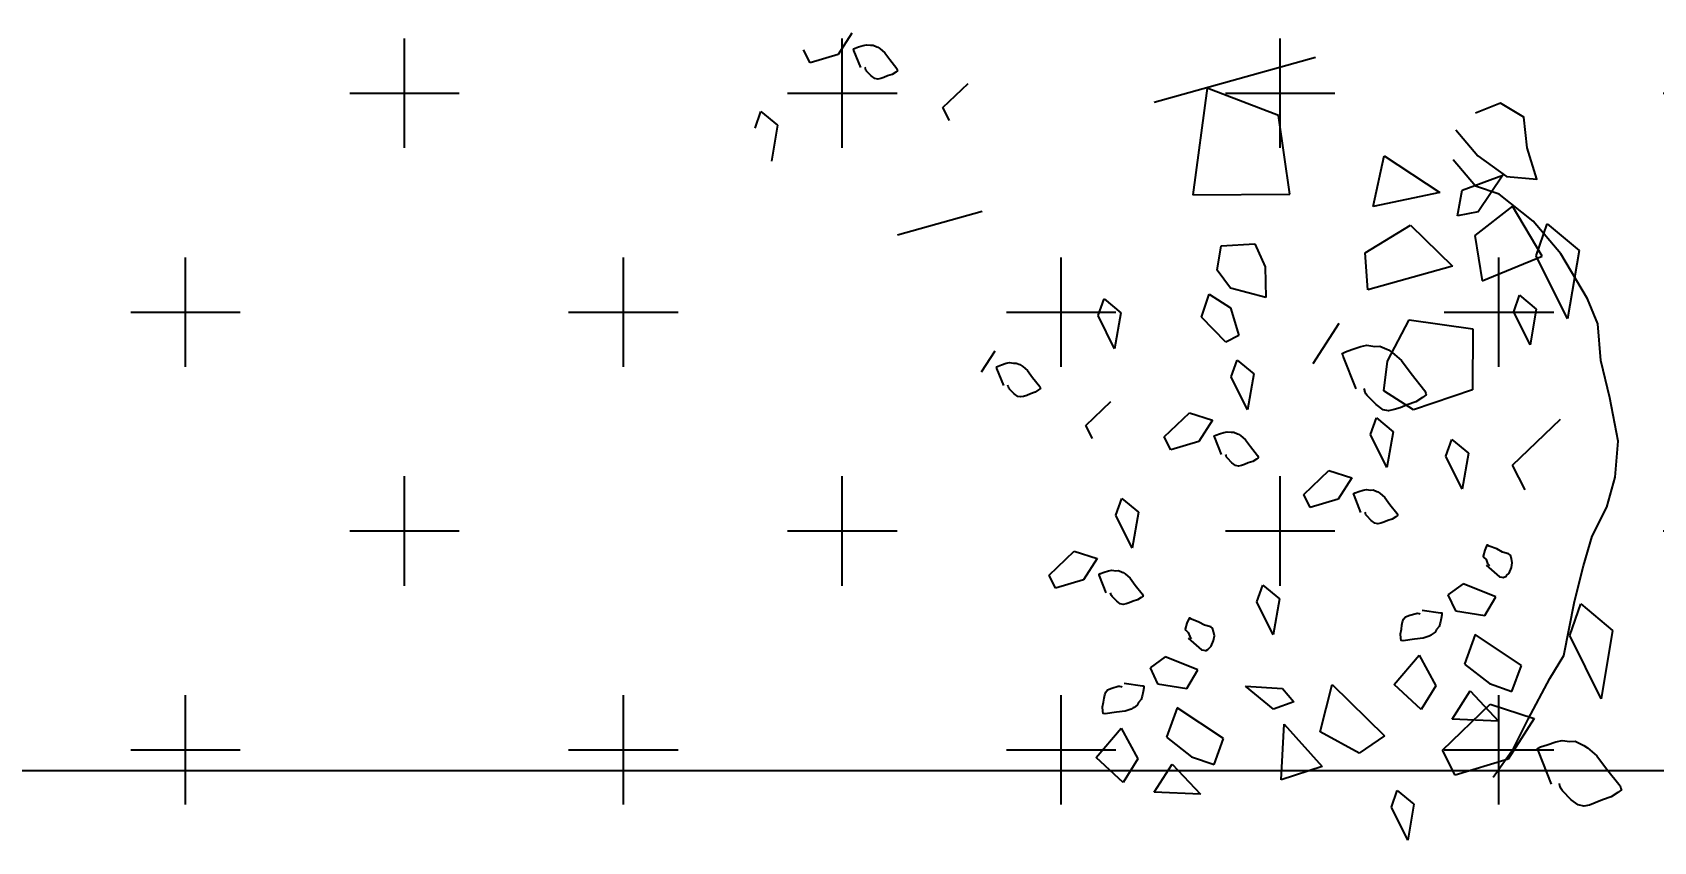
# Model space of a CAD drawing. Header units: metres. Extents: x 71066629 to 71645179, y 84793221 to 85208804.
# Drawn here: x 71258550 to 71264428, y 85130149 to 85133084 of the extents above; entities that cross this region are included whole.
import ezdxf

# ---------------------------------------------------------------- set-up
doc = ezdxf.new("R2010")
doc.units = ezdxf.units.M
doc.header["$LTSCALE"] = 1000
for name, color, linetype in [('A_SITEP_PLANT', 85, 'Continuous'), ('G-ANNO-DIMS', 3, 'Continuous'), ('G-PLTG', 105, 'Continuous')]:
    doc.layers.add(name, color=color, linetype=linetype)
doc.styles.add('dim_font', font='SIMPLEX.shx', dxfattribs={"width": 0.8})
doc.dimstyles.new('DIMN500', dxfattribs={"dimscale": 5, "dimtxt": 300, "dimasz": 100, "dimexe": 250, "dimexo": 300, "dimgap": 150, "dimtad": 1, "dimdec": 0, "dimzin": 0, "dimdsep": 46, "dimtxsty": 'dim_font', "dimblk": 'ARCHTICK', "dimcen": 0.09, "dimclrt": 7, "dimazin": 2, "dimtfac": 1, "dimtdec": 0, "dimtix": 1, "dimtmove": 2, "dimatfit": 3, "dimldrblk": 'ARCHTICK', "dimtolj": 1, "dimtzin": 0, "dimarcsym": 0})

# ---------------------------------------------------------------- blocks, each defined once
blk = doc.blocks.new('A$C1F6C256B')
at = {"layer": 'A_SITEP_PLANT'}
for p, q in [((3987.215220239072, 3613.925155365432), (3623.39899811789, 3436.520029517822)), ((3987.215220239072, 3613.925155365432), (3623.39899811789, 3436.520029517822)), ((3924.72981826932, 3460.296242654207), (3743.5882479063, 3493.583384758182)), ((3924.72981826932, 3460.296242654207), (3743.5882479063, 3493.583384758182)), ((3743.5882479063, 3493.583384758182), (3755.430126029765, 3233.538010873454)), ((3743.5882479063, 3493.583384758182), (3755.430126029765, 3233.538010873454)), ((2874.303771393374, 3469.32502231386), (2851.138354233583, 3413.013262077322)), ((2874.303771393374, 3469.32502231386), (2851.138354233583, 3413.013262077322)), ((3985.748456006754, 3277.953209433909), (3924.72981826932, 3460.296242654207)), ((3985.748456006754, 3277.953209433909), (3924.72981826932, 3460.296242654207)), ((2851.138354233583, 3413.013262077322), (2788.390113802452, 3380.507122072275)), ((2851.138354233583, 3413.013262077322), (2788.390113802452, 3380.507122072275)), ((4189.516074828164, 3284.943092494301), (4193.387062451861, 3410.56975653139)), ((4189.516074828164, 3284.943092494301), (4193.387062451861, 3410.56975653139)), ((4193.387062451861, 3410.56975653139), (4341.957863889053, 3347.556710283621)), ((4193.387062451861, 3410.56975653139), (4341.957863889053, 3347.556710283621)), ((4393.786846696167, 3362.593673286494), (4484.368612030288, 3416.464465684345)), ((4393.786846696167, 3362.593673286494), (4484.368612030288, 3416.464465684345)), ((4484.368612030288, 3416.464465684345), (4441.980624774646, 3318.190866854013)), ((4484.368612030288, 3416.464465684345), (4441.980624774646, 3318.190866854013)), ((2788.390113802452, 3380.507122072275), (2766.98494260828, 3408.74159609509)), ((2788.390113802452, 3380.507122072275), (2766.98494260828, 3408.74159609509)), ((3123.567259842647, 3332.297040425852), (3172.652408420341, 3400.683517268044)), ((3123.567259842647, 3332.297040425852), (3172.652408420341, 3400.683517268044)), ((3144.853232284775, 3304.253261262115), (3123.567259842647, 3332.297040425852)), ((3144.853232284775, 3304.253261262115), (3123.567259842647, 3332.297040425852)), ((4341.957863889053, 3347.556710283621), (4189.516074828164, 3284.943092494301)), ((4341.957863889053, 3347.556710283621), (4189.516074828164, 3284.943092494301)), ((4394.154350628436, 3299.503552627197), (4393.786846696167, 3362.593673286494)), ((4394.154350628436, 3299.503552627197), (4393.786846696167, 3362.593673286494)), ((4520.912377680594, 3346.630781984073), (4444.378758672916, 3260.153777904809)), ((4520.912377680594, 3346.630781984073), (4444.378758672916, 3260.153777904809)), ((4612.953436528507, 3240.398207042541), (4520.912377680594, 3346.630781984073)), ((4612.953436528507, 3240.398207042541), (4520.912377680594, 3346.630781984073)), ((4441.980624774646, 3318.190866854013), (4394.154350628436, 3299.503552627197)), ((4441.980624774646, 3318.190866854013), (4394.154350628436, 3299.503552627197)), ((4598.876522733772, 3239.265046804096), (4610.990370322135, 3319.470434153569)), ((4598.876522733772, 3239.265046804096), (4610.990370322135, 3319.470434153569)), ((4610.990370322135, 3319.470434153569), (4698.362813447602, 3269.910781321436)), ((4610.990370322135, 3319.470434153569), (4698.362813447602, 3269.910781321436)), ((3755.430126029765, 3233.538010873454), (3985.748456006754, 3277.953209433909)), ((3755.430126029765, 3233.538010873454), (3985.748456006754, 3277.953209433909)), ((4190.627837244596, 3171.339414262038), (4286.856105918356, 3257.130825091154)), ((4190.627837244596, 3171.339414262038), (4286.856105918356, 3257.130825091154)), ((4286.856105918356, 3257.130825091154), (4404.253132207494, 3177.886287040543)), ((4286.856105918356, 3257.130825091154), (4404.253132207494, 3177.886287040543)), ((4444.378758672916, 3260.153777904809), (4481.363748030213, 3156.170065337152)), ((4444.378758672916, 3260.153777904809), (4481.363748030213, 3156.170065337152)), ((4698.362813447602, 3269.910781321436), (4700.460344181745, 3102.466999175144)), ((4698.362813447602, 3269.910781321436), (4700.460344181745, 3102.466999175144)), ((2686.184243167984, 3201.660689002136), (2692.544361155888, 3243.764999771986)), ((2686.184243167984, 3201.660689002136), (2692.544361155888, 3243.764999771986)), ((2692.544361155888, 3243.764999771986), (2738.295695234672, 3217.936876046821)), ((2692.544361155888, 3243.764999771986), (2738.295695234672, 3217.936876046821)), ((2738.295695234672, 3217.936876046821), (2739.496809354751, 3130.042318902735)), ((2738.295695234672, 3217.936876046821), (2739.496809354751, 3130.042318902735)), ((4481.363748030213, 3156.170065337152), (4612.953436528507, 3240.398207042541)), ((4481.363748030213, 3156.170065337152), (4612.953436528507, 3240.398207042541)), ((4700.460344181745, 3102.466999175144), (4598.876522733772, 3239.265046804096)), ((4700.460344181745, 3102.466999175144), (4598.876522733772, 3239.265046804096)), ((4404.253132207494, 3177.886287040543), (4213.148129829148, 3084.742117496004)), ((4404.253132207494, 3177.886287040543), (4213.148129829148, 3084.742117496004)), ((3845.565700256673, 3125.092336851987), (3924.347263596545, 3144.818029069837)), ((3845.565700256673, 3125.092336851987), (3924.347263596545, 3144.818029069837)), ((3924.347263596545, 3144.818029069837), (3959.050420191139, 3094.630894923263)), ((3924.347263596545, 3144.818029069837), (3959.050420191139, 3094.630894923263)), ((4213.148129829148, 3084.742117496004), (4190.627837244596, 3171.339414262038)), ((4213.148129829148, 3084.742117496004), (4190.627837244596, 3171.339414262038)), ((4569.670935909089, 3095.900002295792), (4576.211404403148, 3138.228167540045)), ((4569.670935909089, 3095.900002295792), (4576.211404403148, 3138.228167540045)), ((4576.211404403148, 3138.228167540045), (4621.861599512049, 3112.390047460766)), ((4576.211404403148, 3138.228167540045), (4621.861599512049, 3112.390047460766)), ((3262.568453421933, 3102.274084314064), (3071.564936588751, 3009.136392867426)), ((3262.568453421933, 3102.274084314064), (3071.564936588751, 3009.136392867426)), ((3846.579396823014, 3065.707108082454), (3845.565700256673, 3125.092336851987)), ((3846.579396823014, 3065.707108082454), (3845.565700256673, 3125.092336851987)), ((4621.861599512049, 3112.390047460766), (4623.082533307897, 3024.29497190789)), ((4621.861599512049, 3112.390047460766), (4623.082533307897, 3024.29497190789)), ((3886.186027682154, 3028.345028823678), (3846.579396823014, 3065.707108082454)), ((3886.186027682154, 3028.345028823678), (3846.579396823014, 3065.707108082454)), ((3959.050420191139, 3094.630894923263), (3974.454607019259, 3021.691861616652)), ((3959.050420191139, 3094.630894923263), (3974.454607019259, 3021.691861616652)), ((4623.082533307897, 3024.29497190789), (4569.670935909089, 3095.900002295792)), ((4623.082533307897, 3024.29497190789), (4569.670935909089, 3095.900002295792)), ((3974.454607019259, 3021.691861616652), (3886.186027682154, 3028.345028823678)), ((3974.454607019259, 3021.691861616652), (3886.186027682154, 3028.345028823678)), ((4291.501143241185, 2923.535918076523), (4324.3830420085, 3030.986659166462)), ((4291.501143241185, 2923.535918076523), (4324.3830420085, 3030.986659166462)), ((4324.3830420085, 3030.986659166462), (4479.92587372911, 3037.660979551729)), ((4324.3830420085, 3030.986659166462), (4479.92587372911, 3037.660979551729)), ((4479.92587372911, 3037.660979551729), (4505.905463575036, 2892.524051345245)), ((4479.92587372911, 3037.660979551729), (4505.905463575036, 2892.524051345245)), ((3830.093732727051, 2946.925571198546), (3837.893972075428, 3005.160749978211)), ((3830.093732727051, 2946.925571198546), (3837.893972075428, 3005.160749978211)), ((3837.893972075428, 3005.160749978211), (3894.326602252608, 2981.805690978916)), ((3837.893972075428, 3005.160749978211), (3894.326602252608, 2981.805690978916)), ((3894.326602252608, 2981.805690978916), (3926.612405448745, 2919.238149724028)), ((3894.326602252608, 2981.805690978916), (3926.612405448745, 2919.238149724028)), ((4159.350142413751, 2992.115682566306), (4115.225535127044, 2884.855187680747)), ((4159.350142413751, 2992.115682566306), (4115.225535127044, 2884.855187680747)), ((3583.690637459222, 2905.577527471469), (3590.050408522773, 2947.6853556383)), ((3583.690637459222, 2905.577527471469), (3590.050408522773, 2947.6853556383)), ((3590.050408522773, 2947.6853556383), (3635.920940547949, 2921.666537336103)), ((3590.050408522773, 2947.6853556383), (3635.920940547949, 2921.666537336103)), ((3898.678089010529, 2897.859980988695), (3830.093732727051, 2946.925571198546)), ((3898.678089010529, 2897.859980988695), (3830.093732727051, 2946.925571198546)), ((3637.022143603303, 2833.758552420244), (3583.690637459222, 2905.577527471469)), ((3637.022143603303, 2833.758552420244), (3583.690637459222, 2905.577527471469)), ((3635.920940547949, 2921.666537336103), (3637.022143603303, 2833.758552420244)), ((3635.920940547949, 2921.666537336103), (3637.022143603303, 2833.758552420244)), ((3926.612405448745, 2919.238149724028), (3898.678089010529, 2897.859980988695)), ((3926.612405448745, 2919.238149724028), (3898.678089010529, 2897.859980988695)), ((4295.686594569998, 2851.51279931271), (4291.501143241185, 2923.535918076523)), ((4295.686594569998, 2851.51279931271), (4291.501143241185, 2923.535918076523)), ((4505.905463575036, 2892.524051345245), (4374.188213990478, 2818.80496811535)), ((4505.905463575036, 2892.524051345245), (4374.188213990478, 2818.80496811535)), ((4634.137737555837, 2731.110004906368), (4727.633258193266, 2861.369960371522)), ((4634.137737555837, 2731.110004906368), (4727.633258193266, 2861.369960371522)), ((3926.576528178179, 2818.269945717912), (3933.035677109554, 2860.387597488385)), ((3926.576528178179, 2818.269945717912), (3933.035677109554, 2860.387597488385)), ((3933.035677109554, 2860.387597488385), (3978.686751936912, 2834.549564113288)), ((3933.035677109554, 2860.387597488385), (3978.686751936912, 2834.549564113288)), ((3978.686751936912, 2834.549564113288), (3979.888215022511, 2746.651487638825)), ((3978.686751936912, 2834.549564113288), (3979.888215022511, 2746.651487638825)), ((4374.188213990478, 2818.80496811535), (4295.686594569998, 2851.51279931271)), ((4374.188213990478, 2818.80496811535), (4295.686594569998, 2851.51279931271)), ((3979.888215022511, 2746.651487638825), (3926.576528178179, 2818.269945717912)), ((3979.888215022511, 2746.651487638825), (3926.576528178179, 2818.269945717912)), ((4282.958327366272, 2741.80557021196), (4289.517734662805, 2783.933132155973)), ((4282.958327366272, 2741.80557021196), (4289.517734662805, 2783.933132155973)), ((4289.517734662805, 2783.933132155973), (4335.168810349598, 2758.095099707338)), ((4289.517734662805, 2783.933132155973), (4335.168810349598, 2758.095099707338)), ((3352.939287122514, 2775.824110573827), (3329.773870097008, 2719.512351559272)), ((3352.939287122514, 2775.824110573827), (3329.773870097008, 2719.512351559272)), ((4335.168810349598, 2758.095099707338), (4336.350452953775, 2670.397541211976)), ((4335.168810349598, 2758.095099707338), (4336.350452953775, 2670.397541211976)), ((4471.650302830502, 2723.224915841827), (4478.090513738222, 2765.543171933067)), ((4471.650302830502, 2723.224915841827), (4478.090513738222, 2765.543171933067)), ((4478.090513738222, 2765.543171933067), (4523.84096801799, 2739.714961946622)), ((4478.090513738222, 2765.543171933067), (4523.84096801799, 2739.714961946622)), ((3602.202776296938, 2638.79613033752), (3651.28792406898, 2707.182606387389)), ((3602.202776296938, 2638.79613033752), (3651.28792406898, 2707.182606387389)), ((3793.663773460954, 2646.096683077049), (3842.849179168465, 2714.493069434888)), ((3793.663773460954, 2646.096683077049), (3842.849179168465, 2714.493069434888)), ((3842.849179168465, 2714.493069434888), (3900.982601816359, 2706.6801084232)), ((3842.849179168465, 2714.493069434888), (3900.982601816359, 2706.6801084232)), ((3900.982601816359, 2706.6801084232), (3877.817183689738, 2650.368348052376)), ((3900.982601816359, 2706.6801084232), (3877.817183689738, 2650.368348052376)), ((4336.350452953775, 2670.397541211976), (4282.958327366272, 2741.80557021196)), ((4336.350452953775, 2670.397541211976), (4282.958327366272, 2741.80557021196)), ((4524.942171422474, 2651.806975446292), (4471.650302830502, 2723.224915841827)), ((4524.942171422474, 2651.806975446292), (4471.650302830502, 2723.224915841827)), ((4523.84096801799, 2739.714961946622), (4524.942171422474, 2651.806975446292)), ((4523.84096801799, 2739.714961946622), (4524.942171422474, 2651.806975446292)), ((4674.682449771324, 2677.693282839231), (4634.137737555837, 2731.110004906368)), ((4674.682449771324, 2677.693282839231), (4634.137737555837, 2731.110004906368)), ((3623.488749007578, 2610.752350462048), (3602.202776296938, 2638.79613033752)), ((3623.488749007578, 2610.752350462048), (3602.202776296938, 2638.79613033752)), ((3815.068944144878, 2617.862208839535), (3793.663773460954, 2646.096683077049)), ((3815.068944144878, 2617.862208839535), (3793.663773460954, 2646.096683077049)), ((3877.817183689738, 2650.368348052376), (3815.068944144878, 2617.862208839535)), ((3877.817183689738, 2650.368348052376), (3815.068944144878, 2617.862208839535)), ((4150.246089325694, 2569.652127689886), (4199.331237607985, 2638.03860416956)), ((4150.246089325694, 2569.652127689886), (4199.331237607985, 2638.03860416956)), ((4199.331237607985, 2638.03860416956), (4257.464659235324, 2630.225643090671)), ((4199.331237607985, 2638.03860416956), (4257.464659235324, 2630.225643090671)), ((4257.464659235324, 2630.225643090671), (4234.399500145344, 2573.923791939975)), ((4257.464659235324, 2630.225643090671), (4234.399500145344, 2573.923791939975)), ((4171.532063620864, 2541.608348740993), (4150.246089325694, 2569.652127689886)), ((4171.532063620864, 2541.608348740993), (4150.246089325694, 2569.652127689886)), ((4234.399500145344, 2573.923791939975), (4171.532063620864, 2541.608348740993)), ((4234.399500145344, 2573.923791939975), (4171.532063620864, 2541.608348740993)), ((3712.863073698362, 2439.015775473963), (3719.223190773221, 2481.120086028968)), ((3712.863073698362, 2439.015775473963), (3719.223190773221, 2481.120086028968)), ((3719.223190773221, 2481.120086028968), (3764.974526060513, 2455.291962881253)), ((3719.223190773221, 2481.120086028968), (3764.974526060513, 2455.291962881253)), ((3766.175639831461, 2367.397404662945), (3712.863073698362, 2439.015775473963)), ((3766.175639831461, 2367.397404662945), (3712.863073698362, 2439.015775473963)), ((3764.974526060513, 2455.291962881253), (3766.175639831461, 2367.397404662945)), ((3764.974526060513, 2455.291962881253), (3766.175639831461, 2367.397404662945)), ((4844.919258005335, 2350.575996238884), (4857.033767161774, 2430.77468352663)), ((4844.919258005335, 2350.575996238884), (4857.033767161774, 2430.77468352663)), ((4857.033767161774, 2430.77468352663), (4944.179167588765, 2381.57825766466)), ((4857.033767161774, 2430.77468352663), (4944.179167588765, 2381.57825766466)), ((4568.120532973378, 2426.832372546575), (4536.908499377023, 2394.608571348712)), ((4568.120532973378, 2426.832372546575), (4536.908499377023, 2394.608571348712)), ((4536.908499377023, 2394.608571348712), (4562.052278758609, 2359.259096944676)), ((4536.908499377023, 2394.608571348712), (4562.052278758609, 2359.259096944676)), ((4651.669645895076, 2410.604853844823), (4568.120532973378, 2426.832372546575)), ((4651.669645895076, 2410.604853844823), (4568.120532973378, 2426.832372546575)), ((4633.500279666565, 2361.060114036227), (4651.669645895076, 2410.604853844823)), ((4633.500279666565, 2361.060114036227), (4651.669645895076, 2410.604853844823)), ((4562.052278758609, 2359.259096944676), (4633.500279666565, 2361.060114036227)), ((4562.052278758609, 2359.259096944676), (4633.500279666565, 2361.060114036227)), ((4944.179167588765, 2381.57825766466), (4946.467003664002, 2214.160051512881)), ((4944.179167588765, 2381.57825766466), (4946.467003664002, 2214.160051512881)), ((3579.971018241078, 2266.642081987928), (3629.055633890443, 2335.024954232067)), ((3579.971018241078, 2266.642081987928), (3629.055633890443, 2335.024954232067)), ((3629.055633890443, 2335.024954232067), (3687.390105391329, 2327.23541655406)), ((3629.055633890443, 2335.024954232067), (3687.390105391329, 2327.23541655406)), ((3687.390105391329, 2327.23541655406), (3664.144247313089, 2270.713230353577)), ((3687.390105391329, 2327.23541655406), (3664.144247313089, 2270.713230353577)), ((4085.976650721801, 2294.599466765154), (4092.536937333935, 2336.727113170841)), ((4085.976650721801, 2294.599466765154), (4092.536937333935, 2336.727113170841)), ((4092.536937333935, 2336.727113170841), (4138.188012510422, 2310.889081084839)), ((4092.536937333935, 2336.727113170841), (4138.188012510422, 2310.889081084839)), ((4946.467003664002, 2214.160051512881), (4844.919258005335, 2350.575996238884)), ((4946.467003664002, 2214.160051512881), (4844.919258005335, 2350.575996238884)), ((4139.308688881051, 2222.784094646806), (4085.976650721801, 2294.599466765154)), ((4139.308688881051, 2222.784094646806), (4085.976650721801, 2294.599466765154)), ((4138.188012510422, 2310.889081084839), (4139.308688881051, 2222.784094646806)), ((4138.188012510422, 2310.889081084839), (4139.308688881051, 2222.784094646806)), ((4618.978454797005, 2311.46738787659), (4606.429738196661, 2236.781450746319)), ((4618.978454797005, 2311.46738787659), (4606.429738196661, 2236.781450746319)), ((4742.796023677976, 2258.351710739604), (4618.978454797005, 2311.46738787659)), ((4742.796023677976, 2258.351710739604), (4618.978454797005, 2311.46738787659)), ((3601.456629870343, 2238.618035513559), (3579.971018241078, 2266.642081987928)), ((3601.456629870343, 2238.618035513559), (3579.971018241078, 2266.642081987928)), ((3664.144247313089, 2270.713230353577), (3601.456629870343, 2238.618035513559)), ((3664.144247313089, 2270.713230353577), (3601.456629870343, 2238.618035513559)), ((4448.178371497779, 2157.203693210875), (4494.79515256593, 2238.290476512455)), ((4448.178371497779, 2157.203693210875), (4494.79515256593, 2238.290476512455)), ((4494.79515256593, 2238.290476512455), (4547.792696337565, 2172.914184480789)), ((4494.79515256593, 2238.290476512455), (4547.792696337565, 2172.914184480789)), ((4606.429738196661, 2236.781450746319), (4674.389079463144, 2201.209344281058)), ((4606.429738196661, 2236.781450746319), (4674.389079463144, 2201.209344281058)), ((4731.4000825244, 2192.479091475922), (4742.796023677976, 2258.351710739604)), ((4731.4000825244, 2192.479091475922), (4742.796023677976, 2258.351710739604)), ((4674.389079463144, 2201.209344281058), (4731.4000825244, 2192.479091475922)), ((4674.389079463144, 2201.209344281058), (4731.4000825244, 2192.479091475922)), ((4523.057203333883, 2109.971547978785), (4448.178371497779, 2157.203693210875)), ((4523.057203333883, 2109.971547978785), (4448.178371497779, 2157.203693210875)), ((4547.792696337565, 2172.914184480789), (4523.057203333883, 2109.971547978785)), ((4547.792696337565, 2172.914184480789), (4523.057203333883, 2109.971547978785)), ((4547.792696337565, 2172.914184480789), (4547.792696337565, 2172.914184480789)), ((4547.792696337565, 2172.914184480789), (4547.792696337565, 2172.914184480789)), ((4601.445329429233, 2100.928024877154), (4631.824232242245, 2175.355068985635)), ((4601.445329429233, 2100.928024877154), (4631.824232242245, 2175.355068985635)), ((4631.824232242245, 2175.355068985635), (4712.539179689018, 2116.156882203708)), ((4631.824232242245, 2175.355068985635), (4712.539179689018, 2116.156882203708)), ((3891.677578160248, 2123.239483353973), (3860.484135340783, 2090.81859617203)), ((3891.677578160248, 2123.239483353973), (3860.484135340783, 2090.81859617203)), ((3975.225464251067, 2107.015396217496), (3891.677578160248, 2123.239483353973)), ((3975.225464251067, 2107.015396217496), (3891.677578160248, 2123.239483353973)), ((4292.899255647382, 2012.764947451156), (4301.088541086996, 2130.524002682476)), ((4292.899255647382, 2012.764947451156), (4301.088541086996, 2130.524002682476)), ((4301.088541086996, 2130.524002682476), (4447.874486946501, 2031.318616617413)), ((4301.088541086996, 2130.524002682476), (4447.874486946501, 2031.318616617413)), ((4591.791533020383, 2022.245151290117), (4685.286040760984, 2152.498240992573)), ((4591.791533020383, 2022.245151290117), (4685.286040760984, 2152.498240992573)), ((4685.286040760984, 2152.498240992573), (4796.399317982781, 2137.661026990536)), ((4685.286040760984, 2152.498240992573), (4796.399317982781, 2137.661026990536)), ((4796.399317982781, 2137.661026990536), (4752.121492886392, 2029.999718325504)), ((4796.399317982781, 2137.661026990536), (4752.121492886392, 2029.999718325504)), ((3860.484135340783, 2090.81859617203), (3885.628795380821, 2055.469208243973)), ((3860.484135340783, 2090.81859617203), (3885.628795380821, 2055.469208243973)), ((3957.056977203873, 2057.470742817794), (3975.225464251067, 2107.015396217496)), ((3957.056977203873, 2057.470742817794), (3975.225464251067, 2107.015396217496)), ((4095.497590223444, 2088.755310031236), (4184.186275565997, 2099.343500321236)), ((4095.497590223444, 2088.755310031236), (4184.186275565997, 2099.343500321236)), ((4172.264415625541, 2045.961777028046), (4095.497590223444, 2088.755310031236)), ((4172.264415625541, 2045.961777028046), (4095.497590223444, 2088.755310031236)), ((4184.186275565997, 2099.343500321236), (4217.574944277818, 2072.69841578597)), ((4184.186275565997, 2099.343500321236), (4217.574944277818, 2072.69841578597)), ((4712.539179689018, 2116.156882203708), (4601.445329429233, 2100.928024877154)), ((4712.539179689018, 2116.156882203708), (4601.445329429233, 2100.928024877154)), ((3885.628795380821, 2055.469208243973), (3957.056977203873, 2057.470742817794)), ((3885.628795380821, 2055.469208243973), (3957.056977203873, 2057.470742817794)), ((4217.574944277818, 2072.69841578597), (4172.264415625541, 2045.961777028046)), ((4217.574944277818, 2072.69841578597), (4172.264415625541, 2045.961777028046)), ((3942.554091029335, 2007.677412767109), (3930.026074575144, 1932.791044939309)), ((3942.554091029335, 2007.677412767109), (3930.026074575144, 1932.791044939309)), ((4066.371660796518, 1954.56173442147), (3942.554091029335, 2007.677412767109)), ((4066.371660796518, 1954.56173442147), (3942.554091029335, 2007.677412767109)), ((4204.565052566643, 2014.960702042008), (4313.321160150226, 1931.018604907848)), ((4221.021060855012, 1881.226425189088), (4204.565052566643, 2014.960702042008)), ((4204.565052566643, 2014.960702042008), (4313.321160150226, 1931.018604907848)), ((4221.021060855012, 1881.226425189088), (4204.565052566643, 2014.960702042008)), ((4394.760430602823, 1979.129883509944), (4292.899255647382, 2012.764947451156)), ((4394.760430602823, 1979.129883509944), (4292.899255647382, 2012.764947451156)), ((4447.874486946501, 2031.318616617413), (4394.760430602823, 1979.129883509944)), ((4447.874486946501, 2031.318616617413), (4394.760430602823, 1979.129883509944)), ((4632.716506522847, 1968.866014581901), (4591.791533020383, 2022.245151290117)), ((4632.716506522847, 1968.866014581901), (4591.791533020383, 2022.245151290117)), ((4752.121492886392, 2029.999718325504), (4632.716506522847, 1968.866014581901)), ((4752.121492886392, 2029.999718325504), (4632.716506522847, 1968.866014581901)), ((3771.835676204588, 1853.620712459553), (3818.451228723047, 1934.710927393753)), ((3771.835676204588, 1853.620712459553), (3818.451228723047, 1934.710927393753)), ((3818.451228723047, 1934.710927393753), (3871.369213040336, 1869.124295135524)), ((3818.451228723047, 1934.710927393753), (3871.369213040336, 1869.124295135524)), ((3930.026074575144, 1932.791044939309), (3997.965594662004, 1897.419456023519)), ((3930.026074575144, 1932.791044939309), (3997.965594662004, 1897.419456023519)), ((4054.955901336915, 1888.889633123501), (4066.371660796518, 1954.56173442147)), ((4054.955901336915, 1888.889633123501), (4066.371660796518, 1954.56173442147)), ((4313.321160150226, 1931.018604907848), (4221.021060855012, 1881.226425189088)), ((4313.321160150226, 1931.018604907848), (4221.021060855012, 1881.226425189088)), ((3997.965594662004, 1897.419456023519), (4054.955901336915, 1888.889633123501)), ((3997.965594662004, 1897.419456023519), (4054.955901336915, 1888.889633123501)), ((4495.286682409002, 1864.830569320155), (4501.726892591629, 1907.148824914592)), ((4495.286682409002, 1864.830569320155), (4501.726892591629, 1907.148824914592)), ((4501.726892591629, 1907.148824914592), (4547.478226965817, 1881.320700464188)), ((4501.726892591629, 1907.148824914592), (4547.478226965817, 1881.320700464188)), ((4547.478226965817, 1881.320700464188), (4548.679689165205, 1793.422625144449)), ((4547.478226965817, 1881.320700464188), (4548.679689165205, 1793.422625144449)), ((3846.633720546903, 1806.181660218019), (3771.835676204588, 1853.620712459553)), ((3846.633720546903, 1806.181660218019), (3771.835676204588, 1853.620712459553)), ((3871.369213040336, 1869.124295135524), (3846.633720546903, 1806.181660218019)), ((3871.369213040336, 1869.124295135524), (3846.633720546903, 1806.181660218019)), ((3871.369213040336, 1869.124295135524), (3871.369213040336, 1869.124295135524)), ((3871.369213040336, 1869.124295135524), (3871.369213040336, 1869.124295135524)), ((3925.02096633293, 1797.138048908179), (3955.40109581576, 1871.561661531916)), ((3925.02096633293, 1797.138048908179), (3955.40109581576, 1871.561661531916)), ((3955.40109581576, 1871.561661531916), (4036.095877870859, 1812.567510918219)), ((3955.40109581576, 1871.561661531916), (4036.095877870859, 1812.567510918219)), ((4548.679689165205, 1793.422625144449), (4495.286682409002, 1864.830569320155)), ((4548.679689165205, 1793.422625144449), (4495.286682409002, 1864.830569320155)), ((4036.095877870859, 1812.567510918219), (3925.02096633293, 1797.138048908179)), ((4036.095877870859, 1812.567510918219), (3925.02096633293, 1797.138048908179))]:
    blk.add_line(p, q, dxfattribs=at)
for points in [[(4352.596285146312, 3503.662493430166), (4416.671314617968, 3451.117612987408), (4493.822464062192, 3414.633504666738), (4566.656038130284, 3421.83230324107), (4530.310857391334, 3491.687391689804), (4508.580115364632, 3563.18943313355), (4447.396566231794, 3586.479869972333), (4391.956339924538, 3551.662454266509)], [(4352.596285146312, 3503.662493430166), (4416.671314617968, 3451.117612987408), (4493.822464062192, 3414.633504666738), (4566.656038130284, 3421.83230324107), (4530.310857391334, 3491.687391689804), (4508.580115364632, 3563.18943313355), (4447.396566231794, 3586.479869972333), (4391.956339924538, 3551.662454266509)], [(2910.739376905549, 3391.385147480207), (2887.061288268597, 3429.309205735656), (2886.181106535718, 3431.044496666524), (2885.221364538768, 3432.569447578804), (2888.791078426526, 3435.348438659276), (2896.549138678471, 3439.759812057251), (2906.813420094608, 3445.427727465547), (2914.310405237018, 3448.392409865308), (2924.188182466082, 3448.761290526833), (2930.622206589848, 3450.207128511305), (2939.835134942201, 3448.084132072371), (2942.318861418637, 3447.519715751958), (2947.524958108843, 3445.000688100641), (2961.040269221121, 3437.228644233517), (2975.890902441519, 3423.116443398787), (2997.006753575988, 3404.970086549118), (2998.646691542003, 3401.693630560854), (2999.506174875424, 3400.158770185488), (2995.654339674686, 3396.13703645661), (2988.353216086747, 3389.142185710866), (2978.088934598374, 3383.474270284671), (2970.028586556029, 3378.024189403921), (2962.91165346792, 3374.287165718124), (2956.196387468488, 3371.598671864893), (2949.104276918515, 3371.707600051421), (2939.231787969184, 3376.397598786862), (2926.179644266144, 3385.629203850695), (2924.058826463879, 3387.643271950219), (2922.357919955568, 3390.512301454612), (2921.958928520559, 3391.485247297125), (2920.619482201, 3393.779021755385)], [(2910.739376905549, 3391.385147480207), (2887.061288268597, 3429.309205735656), (2886.181106535718, 3431.044496666524), (2885.221364538768, 3432.569447578804), (2888.791078426526, 3435.348438659276), (2896.549138678471, 3439.759812057251), (2906.813420094608, 3445.427727465547), (2914.310405237018, 3448.392409865308), (2924.188182466082, 3448.761290526833), (2930.622206589848, 3450.207128511305), (2939.835134942201, 3448.084132072371), (2942.318861418637, 3447.519715751958), (2947.524958108843, 3445.000688100641), (2961.040269221121, 3437.228644233517), (2975.890902441519, 3423.116443398787), (2997.006753575988, 3404.970086549118), (2998.646691542003, 3401.693630560854), (2999.506174875424, 3400.158770185488), (2995.654339674686, 3396.13703645661), (2988.353216086747, 3389.142185710866), (2978.088934598374, 3383.474270284671), (2970.028586556029, 3378.024189403921), (2962.91165346792, 3374.287165718124), (2956.196387468488, 3371.598671864893), (2949.104276918515, 3371.707600051421), (2939.231787969184, 3376.397598786862), (2926.179644266144, 3385.629203850695), (2924.058826463879, 3387.643271950219), (2922.357919955568, 3390.512301454612), (2921.958928520559, 3391.485247297125), (2920.619482201, 3393.779021755385)], [(4723.88659025688, 1980.566087893822), (4760.374809828878, 2057.621733800508), (4782.321871713852, 2133.439070229302), (4815.918610946392, 2239.749159883621), (4839.311413072923, 2300.93927446974), (4840.973299270787, 2433.633189518412), (4846.86000866082, 2522.432553750114), (4854.179674900603, 2596.805908875133), (4876.14638198982, 2672.424486834149), (4883.564721919829, 2746.805818717811), (4874.929571023968, 2834.171632588841), (4835.692910018377, 2933.281164731307), (4797.882170291967, 3017.963992510981), (4774.725506986142, 3103.892738380179), (4739.806247454719, 3159.32112246615), (4656.786420791526, 3254.10316971544), (4576.736755294027, 3319.841026393289), (4483.532462754695, 3369.306098907138), (4423.88037033251, 3378.180262335693), (4359.805167030893, 3430.726901716116)], [(4723.88659025688, 1980.566087893822), (4760.374809828878, 2057.621733800508), (4782.321871713852, 2133.439070229302), (4815.918610946392, 2239.749159883621), (4839.311413072923, 2300.93927446974), (4840.973299270787, 2433.633189518412), (4846.86000866082, 2522.432553750114), (4854.179674900603, 2596.805908875133), (4876.14638198982, 2672.424486834149), (4883.564721919829, 2746.805818717811), (4874.929571023968, 2834.171632588841), (4835.692910018377, 2933.281164731307), (4797.882170291967, 3017.963992510981), (4774.725506986142, 3103.892738380179), (4739.806247454719, 3159.32112246615), (4656.786420791526, 3254.10316971544), (4576.736755294027, 3319.841026393289), (4483.532462754695, 3369.306098907138), (4423.88037033251, 3378.180262335693), (4359.805167030893, 3430.726901716116)], [(4228.751295696129, 2843.658777175122), (4183.650174280803, 2915.895078633039), (4181.973637749034, 2919.200394698186), (4180.145557751472, 2922.105062963674), (4186.945012734388, 2927.398379271967), (4201.722270388855, 2935.800995400292), (4221.273282599752, 2946.597024743504), (4235.553254230239, 2952.244038765232), (4254.368068020791, 2952.946668588295), (4266.623352127674, 2955.700645754027), (4284.171787006373, 2951.656843106845), (4288.902694624325, 2950.581764436269), (4298.819069317484, 2945.783616420289), (4324.562519040948, 2930.979723454337), (4352.849439348385, 2904.099340857181), (4393.070108216896, 2869.53485151651), (4396.193799658912, 2863.29398297469), (4397.830910661491, 2860.370439453516), (4390.49408183049, 2852.709994165111), (4376.587179782335, 2839.386468989367), (4357.036167570856, 2828.590439646272), (4341.683123371564, 2818.209333247826), (4328.127060271451, 2811.091192713881), (4315.336077586341, 2805.970252088068), (4301.827295665571, 2806.177734466037), (4283.022554573545, 2815.111065237958), (4258.161328722432, 2832.69507494141), (4254.1216757652, 2836.531395345635), (4250.881853841536, 2841.996213295235), (4250.121870032861, 2843.849443470623), (4247.570543655136, 2848.218537790934)], [(4228.751295696129, 2843.658777175122), (4183.650174280803, 2915.895078633039), (4181.973637749034, 2919.200394698186), (4180.145557751472, 2922.105062963674), (4186.945012734388, 2927.398379271967), (4201.722270388855, 2935.800995400292), (4221.273282599752, 2946.597024743504), (4235.553254230239, 2952.244038765232), (4254.368068020791, 2952.946668588295), (4266.623352127674, 2955.700645754027), (4284.171787006373, 2951.656843106845), (4288.902694624325, 2950.581764436269), (4298.819069317484, 2945.783616420289), (4324.562519040948, 2930.979723454337), (4352.849439348385, 2904.099340857181), (4393.070108216896, 2869.53485151651), (4396.193799658912, 2863.29398297469), (4397.830910661491, 2860.370439453516), (4390.49408183049, 2852.709994165111), (4376.587179782335, 2839.386468989367), (4357.036167570856, 2828.590439646272), (4341.683123371564, 2818.209333247826), (4328.127060271451, 2811.091192713881), (4315.336077586341, 2805.970252088068), (4301.827295665571, 2806.177734466037), (4283.022554573545, 2815.111065237958), (4258.161328722432, 2832.69507494141), (4254.1216757652, 2836.531395345635), (4250.881853841536, 2841.996213295235), (4250.121870032861, 2843.849443470623), (4247.570543655136, 2848.218537790934)], [(3389.374893132947, 2697.884236854501), (3365.696804352163, 2735.808295245079), (3364.816622763116, 2737.54358604108), (3363.856880694046, 2739.068537016341), (3367.426594510093, 2741.847528087645), (3375.184654834098, 2746.258901494788), (3385.44893625041, 2751.926816903084), (3392.945921320585, 2754.891499230668), (3402.823698549648, 2755.260379883228), (3409.257722817362, 2756.706217957952), (3418.470651025768, 2754.583221509937), (3420.954377574381, 2754.018805198226), (3426.160474336823, 2751.499777475052), (3439.675785376283, 2743.727733671083), (3454.526418525086, 2729.615532827506), (3475.642269803968, 2711.469175923761), (3477.282207697223, 2708.192719998188), (3478.14169095899, 2706.657859541854), (3474.289855902549, 2702.636125831399), (3466.988732242491, 2695.641275148402), (3456.724450826354, 2689.973359731172), (3448.664102639596, 2684.523278904497), (3441.547169551486, 2680.786255083338), (3434.831903552055, 2678.09776130243), (3427.739793145797, 2678.206689497805), (3417.86730405275, 2682.896688224282), (3404.815160493541, 2692.128293297458), (3402.694342691277, 2694.142361468694), (3400.993436182966, 2697.011390900996), (3400.594444604125, 2697.984336806636), (3399.254998356628, 2700.278111192805)], [(3389.374893132947, 2697.884236854501), (3365.696804352163, 2735.808295245079), (3364.816622763116, 2737.54358604108), (3363.856880694046, 2739.068537016341), (3367.426594510093, 2741.847528087645), (3375.184654834098, 2746.258901494788), (3385.44893625041, 2751.926816903084), (3392.945921320585, 2754.891499230668), (3402.823698549648, 2755.260379883228), (3409.257722817362, 2756.706217957952), (3418.470651025768, 2754.583221509937), (3420.954377574381, 2754.018805198226), (3426.160474336823, 2751.499777475052), (3439.675785376283, 2743.727733671083), (3454.526418525086, 2729.615532827506), (3475.642269803968, 2711.469175923761), (3477.282207697223, 2708.192719998188), (3478.14169095899, 2706.657859541854), (3474.289855902549, 2702.636125831399), (3466.988732242491, 2695.641275148402), (3456.724450826354, 2689.973359731172), (3448.664102639596, 2684.523278904497), (3441.547169551486, 2680.786255083338), (3434.831903552055, 2678.09776130243), (3427.739793145797, 2678.206689497805), (3417.86730405275, 2682.896688224282), (3404.815160493541, 2692.128293297458), (3402.694342691277, 2694.142361468694), (3400.993436182966, 2697.011390900996), (3400.594444604125, 2697.984336806636), (3399.254998356628, 2700.278111192805)], [(3937.418207237264, 2628.740234098601), (3913.740118528658, 2666.664292353933), (3912.85993686755, 2668.399583285064), (3911.900194798364, 2669.924534116261), (3915.469908758241, 2672.70352520558), (3923.227968938416, 2677.114898666565), (3933.492250426905, 2682.782814084174), (3940.989235424844, 2685.74749640291), (3950.867012797913, 2686.116377073137), (3957.301036921679, 2687.562215129845), (3966.513965202321, 2685.439218762855), (3968.997691678698, 2684.874802442326), (3974.203788441257, 2682.355774719036), (3987.719099480717, 2674.583730914834), (4002.56973262952, 2660.471529999282), (4023.685583908402, 2642.325173167396), (4025.325521873718, 2639.048717107275), (4026.185005063541, 2637.513856785983), (4022.333170006983, 2633.492123003409), (4015.032046346809, 2626.497272248322), (4004.767764930672, 2620.829356830975), (3996.70741674403, 2615.3792760043), (3989.590483655804, 2611.642252255581), (3982.875217800203, 2608.953758411197), (3975.783107250114, 2609.062686598074), (3965.910618157184, 2613.752685324202), (3952.858474597917, 2622.984290397377), (3950.73765679542, 2624.998358649638), (3949.036750287283, 2627.86738807289), (3948.637758780795, 2628.840333906672), (3947.298312532599, 2631.134108445753)], [(3937.418207237264, 2628.740234098601), (3913.740118528658, 2666.664292353933), (3912.85993686755, 2668.399583285064), (3911.900194798364, 2669.924534116261), (3915.469908758241, 2672.70352520558), (3923.227968938416, 2677.114898666565), (3933.492250426905, 2682.782814084174), (3940.989235424844, 2685.74749640291), (3950.867012797913, 2686.116377073137), (3957.301036921679, 2687.562215129845), (3966.513965202321, 2685.439218762855), (3968.997691678698, 2684.874802442326), (3974.203788441257, 2682.355774719036), (3987.719099480717, 2674.583730914834), (4002.56973262952, 2660.471529999282), (4023.685583908402, 2642.325173167396), (4025.325521873718, 2639.048717107275), (4026.185005063541, 2637.513856785983), (4022.333170006983, 2633.492123003409), (4015.032046346809, 2626.497272248322), (4004.767764930672, 2620.829356830975), (3996.70741674403, 2615.3792760043), (3989.590483655804, 2611.642252255581), (3982.875217800203, 2608.953758411197), (3975.783107250114, 2609.062686598074), (3965.910618157184, 2613.752685324202), (3952.858474597917, 2622.984290397377), (3950.73765679542, 2624.998358649638), (3949.036750287283, 2627.86738807289), (3948.637758780795, 2628.840333906672), (3947.298312532599, 2631.134108445753)], [(4294.000523605675, 2552.295678313123), (4270.221828502603, 2590.21334497162), (4269.241735765594, 2591.935208555428), (4268.382252431591, 2593.470069002651), (4271.851707511873, 2596.239150601992), (4279.710026571818, 2600.660433409008), (4289.975187497097, 2606.3284357503), (4297.471293057548, 2609.293031208246), (4307.349070286728, 2609.661911869655), (4313.783094554907, 2611.107749863441), (4323.096281570732, 2608.994662968326), (4325.479749311344, 2608.420337103715), (4330.766285847116, 2606.111736484978), (4344.181338224211, 2598.329783137044), (4359.051790262747, 2584.017064741726), (4380.167641469278, 2565.870707900875), (4381.907838242129, 2562.604161393771), (4382.64724373474, 2561.259909079818), (4378.815227639629, 2557.03765781768), (4371.514103979455, 2550.042807062622), (4361.350081299083, 2544.384801117354), (4353.189474377316, 2538.924810890545), (4346.07254128909, 2535.187787061063), (4339.358154798625, 2532.499380140566), (4332.164906148275, 2532.598312003305), (4322.392675790412, 2537.298220129771), (4309.340532231203, 2546.529825274571), (4307.219714428822, 2548.543893455237), (4305.579428803409, 2551.823867255706), (4305.119816341845, 2552.385868712154), (4303.780370021996, 2554.679643242271)], [(4294.000523605675, 2552.295678313123), (4270.221828502603, 2590.21334497162), (4269.241735765594, 2591.935208555428), (4268.382252431591, 2593.470069002651), (4271.851707511873, 2596.239150601992), (4279.710026571818, 2600.660433409008), (4289.975187497097, 2606.3284357503), (4297.471293057548, 2609.293031208246), (4307.349070286728, 2609.661911869655), (4313.783094554907, 2611.107749863441), (4323.096281570732, 2608.994662968326), (4325.479749311344, 2608.420337103715), (4330.766285847116, 2606.111736484978), (4344.181338224211, 2598.329783137044), (4359.051790262747, 2584.017064741726), (4380.167641469278, 2565.870707900875), (4381.907838242129, 2562.604161393771), (4382.64724373474, 2561.259909079818), (4378.815227639629, 2557.03765781768), (4371.514103979455, 2550.042807062622), (4361.350081299083, 2544.384801117354), (4353.189474377316, 2538.924810890545), (4346.07254128909, 2535.187787061063), (4339.358154798625, 2532.499380140566), (4332.164906148275, 2532.598312003305), (4322.392675790412, 2537.298220129771), (4309.340532231203, 2546.529825274571), (4307.219714428822, 2548.543893455237), (4305.579428803409, 2551.823867255706), (4305.119816341845, 2552.385868712154), (4303.780370021996, 2554.679643242271)], [(4614.945997702423, 2481.234219653823), (4651.966447603947, 2459.803977385251), (4657.336099566775, 2459.727279384854), (4660.8821548415, 2459.672815255705), (4662.626475753146, 2460.452651320753), (4666.415646564681, 2463.050856932503), (4668.181234995194, 2465.655082135898), (4672.837752560154, 2472.793495371385), (4675.779775400064, 2487.044493910508), (4676.053533532482, 2498.605599783449), (4671.836941925867, 2508.508025801741), (4668.499368055142, 2515.662664073694), (4663.153374705405, 2518.572817140026), (4648.067988984927, 2519.71398519777), (4633.00742601871, 2524.701105209039), (4614.197082731582, 2527.697789706319), (4609.752254074323, 2529.684631312586), (4608.028916049807, 2529.71677471872), (4605.007617361611, 2516.267845954077), (4603.789280277735, 2501.981186133489), (4605.470020092733, 2499.316192128172), (4612.596764846414, 2494.759759477165), (4617.676331778464, 2486.359963584983), (4622.980359209934, 2481.825851720351)], [(4614.945997702423, 2481.234219653823), (4651.966447603947, 2459.803977385251), (4657.336099566775, 2459.727279384854), (4660.8821548415, 2459.672815255705), (4662.626475753146, 2460.452651320753), (4666.415646564681, 2463.050856932503), (4668.181234995194, 2465.655082135898), (4672.837752560154, 2472.793495371385), (4675.779775400064, 2487.044493910508), (4676.053533532482, 2498.605599783449), (4671.836941925867, 2508.508025801741), (4668.499368055142, 2515.662664073694), (4663.153374705405, 2518.572817140026), (4648.067988984927, 2519.71398519777), (4633.00742601871, 2524.701105209039), (4614.197082731582, 2527.697789706319), (4609.752254074323, 2529.684631312586), (4608.028916049807, 2529.71677471872), (4605.007617361611, 2516.267845954077), (4603.789280277735, 2501.981186133489), (4605.470020092733, 2499.316192128172), (4612.596764846414, 2494.759759477165), (4617.676331778464, 2486.359963584983), (4622.980359209934, 2481.825851720351)], [(4482.156546226645, 2346.708880777675), (4526.898289956152, 2348.498917879828), (4528.620748543355, 2348.466687693465), (4530.44346572191, 2348.444366826501), (4531.29998884222, 2343.875620757754), (4531.069360553229, 2334.950970409555), (4530.695343686268, 2323.379955055338), (4529.66468894959, 2315.388612706447), (4524.965857950679, 2306.629758718802), (4523.055369140522, 2300.370189425536), (4516.656574169639, 2293.464524017676), (4514.831528924988, 2291.461851189903), (4510.298865608172, 2288.18273041246), (4496.725476879976, 2280.162982499722), (4476.944815252151, 2274.566859223153), (4450.747620539391, 2265.299386859668), (4447.201565264084, 2265.353850988933), (4445.377968504268, 2265.376084779273), (4443.821677672095, 2270.888048337453), (4441.328424161533, 2280.758330949728), (4441.502802995558, 2292.309614274506), (4440.932525399316, 2302.167485636019), (4441.142170656938, 2310.280156576162), (4442.272451909085, 2317.272516317317), (4445.90627860016, 2323.499942321156), (4455.028955512913, 2329.459975411446), (4469.522448314412, 2336.355807370768), (4472.168566137727, 2337.221223903063), (4475.714273681399, 2337.170277639962), (4476.535283088335, 2337.048949039512), (4479.260328956181, 2337.115813582554)], [(4482.156546226645, 2346.708880777675), (4526.898289956152, 2348.498917879828), (4528.620748543355, 2348.466687693465), (4530.44346572191, 2348.444366826501), (4531.29998884222, 2343.875620757754), (4531.069360553229, 2334.950970409555), (4530.695343686268, 2323.379955055338), (4529.66468894959, 2315.388612706447), (4524.965857950679, 2306.629758718802), (4523.055369140522, 2300.370189425536), (4516.656574169639, 2293.464524017676), (4514.831528924988, 2291.461851189903), (4510.298865608172, 2288.18273041246), (4496.725476879976, 2280.162982499722), (4476.944815252151, 2274.566859223153), (4450.747620539391, 2265.299386859668), (4447.201565264084, 2265.353850988933), (4445.377968504268, 2265.376084779273), (4443.821677672095, 2270.888048337453), (4441.328424161533, 2280.758330949728), (4441.502802995558, 2292.309614274506), (4440.932525399316, 2302.167485636019), (4441.142170656938, 2310.280156576162), (4442.272451909085, 2317.272516317317), (4445.90627860016, 2323.499942321156), (4455.028955512913, 2329.459975411446), (4469.522448314412, 2336.355807370768), (4472.168566137727, 2337.221223903063), (4475.714273681399, 2337.170277639962), (4476.535283088335, 2337.048949039512), (4479.260328956181, 2337.115813582554)], [(3723.704753339465, 2249.486063641467), (3699.92640596733, 2287.400212424982), (3699.047103743593, 2289.135590351885), (3698.306818669662, 2290.479755732726), (3701.75645485986, 2293.449354811484), (3709.535561171011, 2297.656779922662), (3719.699583852024, 2303.314785858762), (3727.176402372658, 2306.483503478318), (3737.17425722722, 2306.661776186433), (3743.487324288057, 2308.298135263642), (3752.82120970334, 2305.984617813141), (3755.224496478506, 2305.209774549818), (3760.491561783361, 2303.098173391656), (3774.00652502029, 2295.329647372797), (3788.876097765868, 2281.016842143639), (3809.973009375157, 2263.071089697333), (3811.612067975337, 2259.794546785153), (3812.572689409775, 2258.269682734041), (3808.720854353335, 2254.247949023091), (3801.31947195757, 2247.243188859197), (3791.155449277081, 2241.58518292263), (3782.913523216034, 2235.914678676694), (3775.916667753423, 2231.987046911236), (3769.282720964693, 2229.509066933562), (3761.970274054155, 2229.798693727673), (3752.198043768411, 2234.498601935076), (3739.04564147396, 2243.720297536056), (3737.044021931186, 2245.543670784944), (3735.324175826274, 2248.613304611674), (3734.84509234957, 2249.37230562768), (3733.685117369925, 2251.889847460698)], [(3723.704753339465, 2249.486063641467), (3699.92640596733, 2287.400212424982), (3699.047103743593, 2289.135590351885), (3698.306818669662, 2290.479755732726), (3701.75645485986, 2293.449354811484), (3709.535561171011, 2297.656779922662), (3719.699583852024, 2303.314785858762), (3727.176402372658, 2306.483503478318), (3737.17425722722, 2306.661776186433), (3743.487324288057, 2308.298135263642), (3752.82120970334, 2305.984617813141), (3755.224496478506, 2305.209774549818), (3760.491561783361, 2303.098173391656), (3774.00652502029, 2295.329647372797), (3788.876097765868, 2281.016842143639), (3809.973009375157, 2263.071089697333), (3811.612067975337, 2259.794546785153), (3812.572689409775, 2258.269682734041), (3808.720854353335, 2254.247949023091), (3801.31947195757, 2247.243188859197), (3791.155449277081, 2241.58518292263), (3782.913523216034, 2235.914678676694), (3775.916667753423, 2231.987046911236), (3769.282720964693, 2229.509066933562), (3761.970274054155, 2229.798693727673), (3752.198043768411, 2234.498601935076), (3739.04564147396, 2243.720297536056), (3737.044021931186, 2245.543670784944), (3735.324175826274, 2248.613304611674), (3734.84509234957, 2249.37230562768), (3733.685117369925, 2251.889847460698)], [(3938.521634820674, 2177.444244072162), (3975.422007024579, 2156.204609739216), (3980.911736684502, 2155.937303668296), (3984.458671396598, 2155.8829265346), (3986.202112870757, 2156.662675666739), (3989.992163191317, 2159.260968139657), (3991.757751550351, 2161.865193478036), (3996.394797884859, 2169.200606245635), (3999.356291955337, 2183.254605180555), (3999.709958154999, 2195.022533215), (3995.413806212484, 2204.714619196806), (3992.075884538179, 2211.872775271768), (3986.830149995687, 2214.792837809801), (3971.644505683973, 2215.924096476549), (3956.60322975833, 2220.707094128418), (3937.754128128058, 2224.10490058962), (3933.308072230197, 2226.095173138369), (3931.705691340147, 2225.93679539772), (3928.564662686317, 2212.674956837291), (3927.36579683295, 2198.191297475743), (3929.025838248374, 2195.72673388198), (3936.053203704476, 2191.160478754901), (3941.23302937171, 2182.770592334564), (3946.537056875357, 2178.236480479012)], [(3938.521634820674, 2177.444244072162), (3975.422007024579, 2156.204609739216), (3980.911736684502, 2155.937303668296), (3984.458671396598, 2155.8829265346), (3986.202112870757, 2156.662675666739), (3989.992163191317, 2159.260968139657), (3991.757751550351, 2161.865193478036), (3996.394797884859, 2169.200606245635), (3999.356291955337, 2183.254605180555), (3999.709958154999, 2195.022533215), (3995.413806212484, 2204.714619196806), (3992.075884538179, 2211.872775271768), (3986.830149995687, 2214.792837809801), (3971.644505683973, 2215.924096476549), (3956.60322975833, 2220.707094128418), (3937.754128128058, 2224.10490058962), (3933.308072230197, 2226.095173138369), (3931.705691340147, 2225.93679539772), (3928.564662686317, 2212.674956837291), (3927.36579683295, 2198.191297475743), (3929.025838248374, 2195.72673388198), (3936.053203704476, 2191.160478754901), (3941.23302937171, 2182.770592334564), (3946.537056875357, 2178.236480479012)], [(4865.570077167999, 1989.567018585687), (4820.277986757457, 2061.784444931138), (4818.603125351074, 2065.089926560846), (4817.193058550532, 2067.650241665804), (4823.763794206781, 2073.306620835065), (4838.581139684073, 2081.320763755648), (4857.941182755458, 2092.09791796864), (4872.182741832337, 2098.133570555801), (4891.226275021909, 2098.473137679626), (4903.251164532208, 2101.590012115281), (4921.029993935372, 2097.183312189329), (4925.607682961854, 2095.70742015494), (4935.64018820948, 2091.685322811856), (4961.382975566725, 2076.888130572887), (4989.705971152405, 2049.625644303014), (5029.890564814617, 2015.443258644024), (5033.012581130723, 2009.202224465931), (5034.842336254427, 2006.297721764859), (5027.505507495662, 1998.637276341935), (5013.407636307355, 1985.294876107946), (4994.047593092197, 1974.517721948767), (4978.348686179903, 1963.716761500575), (4965.021342479333, 1956.235558204819), (4952.385253583139, 1951.515596363315), (4938.456783195434, 1952.067266328581), (4919.84301124292, 1961.01947236585), (4894.790816252294, 1978.584606867342), (4890.978207641281, 1982.057698800549), (4887.70231036708, 1987.904620341957), (4886.789770260628, 1989.350336641917), (4884.58029419434, 1994.145654538064)], [(4865.570077167999, 1989.567018585687), (4820.277986757457, 2061.784444931138), (4818.603125351074, 2065.089926560846), (4817.193058550532, 2067.650241665804), (4823.763794206781, 2073.306620835065), (4838.581139684073, 2081.320763755648), (4857.941182755458, 2092.09791796864), (4872.182741832337, 2098.133570555801), (4891.226275021909, 2098.473137679626), (4903.251164532208, 2101.590012115281), (4921.029993935372, 2097.183312189329), (4925.607682961854, 2095.70742015494), (4935.64018820948, 2091.685322811856), (4961.382975566725, 2076.888130572887), (4989.705971152405, 2049.625644303014), (5029.890564814617, 2015.443258644024), (5033.012581130723, 2009.202224465931), (5034.842336254427, 2006.297721764859), (5027.505507495662, 1998.637276341935), (5013.407636307355, 1985.294876107946), (4994.047593092197, 1974.517721948767), (4978.348686179903, 1963.716761500575), (4965.021342479333, 1956.235558204819), (4952.385253583139, 1951.515596363315), (4938.456783195434, 1952.067266328581), (4919.84301124292, 1961.01947236585), (4894.790816252294, 1978.584606867342), (4890.978207641281, 1982.057698800549), (4887.70231036708, 1987.904620341957), (4886.789770260628, 1989.350336641917), (4884.58029419434, 1994.145654538064)], [(4865.570077167999, 1989.567018585687), (4820.277986757457, 2061.784444931138), (4818.603125351074, 2065.089926561079), (4817.193058550532, 2067.650241665804), (4823.763794206781, 2073.306620835065), (4838.581139684073, 2081.320763755648), (4857.941182755458, 2092.097917968989), (4872.182741832337, 2098.133570556296), (4891.226275021909, 2098.473137679626), (4903.251164532208, 2101.590012115281), (4921.029993935372, 2097.183312189329), (4925.607682961854, 2095.70742015494), (4935.64018820948, 2091.685322811856), (4961.382975566725, 2076.888130573381), (4989.705971152405, 2049.625644303014), (5029.890564814617, 2015.443258644024), (5033.012581130723, 2009.202224465931), (5034.842336254427, 2006.297721765092), (5027.505507495662, 1998.637276341935), (5013.407636307355, 1985.294876107946), (4994.047593092197, 1974.517721948767), (4978.348686179903, 1963.716761500575), (4965.021342479333, 1956.235558204819), (4952.385253583139, 1951.515596363315), (4938.456783195434, 1952.067266328843), (4919.84301124292, 1961.01947236585), (4894.790816252294, 1978.584606867342), (4890.978207641281, 1982.057698800549), (4887.70231036708, 1987.904620341957), (4886.789770260628, 1989.35033664215), (4884.58029419434, 1994.145654538064)], [(4865.570077167999, 1989.567018585687), (4820.277986757457, 2061.784444931138), (4818.603125351074, 2065.089926561079), (4817.193058550532, 2067.650241665804), (4823.763794206781, 2073.306620835065), (4838.581139684073, 2081.320763755648), (4857.941182755458, 2092.097917968989), (4872.182741832337, 2098.133570556296), (4891.226275021909, 2098.473137679626), (4903.251164532208, 2101.590012115281), (4921.029993935372, 2097.183312189329), (4925.607682961854, 2095.70742015494), (4935.64018820948, 2091.685322811856), (4961.382975566725, 2076.888130573381), (4989.705971152405, 2049.625644303014), (5029.890564814617, 2015.443258644024), (5033.012581130723, 2009.202224465931), (5034.842336254427, 2006.297721765092), (5027.505507495662, 1998.637276341935), (5013.407636307355, 1985.294876107946), (4994.047593092197, 1974.517721948767), (4978.348686179903, 1963.716761500575), (4965.021342479333, 1956.235558204819), (4952.385253583139, 1951.515596363315), (4938.456783195434, 1952.067266328843), (4919.84301124292, 1961.01947236585), (4894.790816252294, 1978.584606867342), (4890.978207641281, 1982.057698800549), (4887.70231036708, 1987.904620341957), (4886.789770260628, 1989.35033664215), (4884.58029419434, 1994.145654538064)], [(3805.733062853979, 2042.918991912709), (3850.473927146115, 2044.708942162921), (3852.197265098454, 2044.676798891538), (3854.019982349244, 2044.654478105513), (3854.876505397319, 2040.085732027801), (3854.626058146416, 2031.36159915902), (3854.372118976549, 2019.599975797348), (3853.360403764935, 2011.408029126265), (3848.542722236773, 2002.836352113489), (3846.631885839452, 1996.580300713395), (3840.352288984985, 1989.483940365288), (3838.387347152981, 1987.872393033817), (3833.875382163504, 1984.392841682391), (3820.382433208463, 1976.583520730463), (3800.521331807249, 1970.776970493083), (3774.304318132694, 1961.710015546472), (3770.858521592513, 1961.77438907561), (3769.054743795307, 1961.596105458273), (3767.398194370908, 1967.098159544461), (3764.904940716631, 1976.968442219775), (3765.15887988708, 1988.730065581447), (3764.489222992619, 1998.57811431351), (3764.698868321721, 2006.69078533494), (3765.829149502388, 2013.683145067014), (3769.48191571777, 2019.709966676572), (3778.585121328652, 2025.866999362013), (3793.078614201746, 2032.762831321452), (3795.744203255337, 2033.431248248933), (3799.291137968074, 2033.376871043496), (3800.19258714834, 2033.465969385841), (3802.856664545427, 2033.125407309912)], [(3805.733062853979, 2042.918991912709), (3850.473927146115, 2044.708942162921), (3852.197265098454, 2044.676798891538), (3854.019982349244, 2044.654478105513), (3854.876505397319, 2040.085732027801), (3854.626058146416, 2031.36159915902), (3854.372118976549, 2019.599975797348), (3853.360403764935, 2011.408029126265), (3848.542722236773, 2002.836352113489), (3846.631885839452, 1996.580300713395), (3840.352288984985, 1989.483940365288), (3838.387347152981, 1987.872393033817), (3833.875382163504, 1984.392841682391), (3820.382433208463, 1976.583520730463), (3800.521331807249, 1970.776970493083), (3774.304318132694, 1961.710015546472), (3770.858521592513, 1961.77438907561), (3769.054743795307, 1961.596105458273), (3767.398194370908, 1967.098159544461), (3764.904940716631, 1976.968442219775), (3765.15887988708, 1988.730065581447), (3764.489222992619, 1998.57811431351), (3764.698868321721, 2006.69078533494), (3765.829149502388, 2013.683145067014), (3769.48191571777, 2019.709966676572), (3778.585121328652, 2025.866999362013), (3793.078614201746, 2032.762831321452), (3795.744203255337, 2033.431248248933), (3799.291137968074, 2033.376871043496), (3800.19258714834, 2033.465969385841), (3802.856664545427, 2033.125407309912)]]:
    blk.add_lwpolyline(points, dxfattribs=at)
for points in [[(2766.984942326322, 3408.741599371133), (2766.984942326322, 3408.741599371133)], [(2766.984942326322, 3408.741599371133), (2766.984942326322, 3408.741599371133)], [(3123.56725855032, 3332.297043648461), (3123.56725855032, 3332.297043648461)], [(3123.56725855032, 3332.297043648461), (3123.56725855032, 3332.297043648461)], [(4634.137736842269, 2731.110007787589), (4634.137736842269, 2731.110007787589)], [(4634.137736842269, 2731.110007787589), (4634.137736842269, 2731.110007787589)], [(3602.202774778416, 2638.796132950782), (3602.202774778416, 2638.796132950782)], [(3602.202774778416, 2638.796132950782), (3602.202774778416, 2638.796132950782)], [(3793.663772514323, 2646.096685908619), (3793.663772514323, 2646.096685908619)], [(3793.663772514323, 2646.096685908619), (3793.663772514323, 2646.096685908619)], [(4150.246088882734, 2569.652130194882), (4150.246088882734, 2569.652130194882)], [(4150.246088882734, 2569.652130194882), (4150.246088882734, 2569.652130194882)], [(3579.971017087461, 2266.642085039843), (3579.971017087461, 2266.642085039843)], [(3579.971017087461, 2266.642085039843), (3579.971017087461, 2266.642085039843)], [(4591.791531730851, 2022.245154447534), (4591.791531730851, 2022.245154447534)], [(4591.791531730851, 2022.245154447534), (4591.791531730851, 2022.245154447534)]]:
    blk.add_lwpolyline(points, close=True, dxfattribs=at)
blk = doc.blocks.new('_ARCHTICK')
at = {"color": 0, "linetype": 'ByBlock', "const_width": 0.4}
blk.add_lwpolyline([(-0.5, -0.5), (0.5, 0.5)], dxfattribs=at)
blk = doc.blocks.new('*D76')
at = {"layer": 'Defpoints', "color": 0, "transparency": 16777216}
for p in [(71246450.86905377, 85133514.02652693), (71314832.04242551, 85133514.02511492), (71314832.04242551, 85130406.67272897)]:
    blk.add_point(p, dxfattribs=at)
at = {"layer": 'G-ANNO-DIMS', "color": 0, "lineweight": -2, "transparency": 16777216}
for p, q in [((71246450.86905377, 85132014.02652693), (71246450.86905377, 85129156.67272897)), ((71314832.04242551, 85132014.02511492), (71314832.04242551, 85129156.67272897)), ((71246450.86905377, 85130406.67272897), (71314832.04242551, 85130406.67272897))]:
    blk.add_line(p, q, dxfattribs=at)
at = {"layer": 'G-ANNO-DIMS', "color": 0, "lineweight": -2, "transparency": 16777216, "xscale": 500, "yscale": 500, "zscale": 500, "rotation": 180}
blk.add_blockref('_ARCHTICK', (71246450.86905377, 85130406.67272897), dxfattribs=at)
at = {"layer": 'G-ANNO-DIMS', "color": 0, "lineweight": -2, "transparency": 16777216, "xscale": 500, "yscale": 500, "zscale": 500}
blk.add_blockref('_ARCHTICK', (71314832.04242551, 85130406.67272897), dxfattribs=at)
at = {"layer": 'G-ANNO-DIMS', "color": 7, "transparency": 16777216, "insert": (71280641.45573965, 85131906.67272897), "char_height": 1500, "attachment_point": 5, "style": 'dim_font'}
blk.add_mtext('\\A1;68381', dxfattribs=at)
blk = doc.blocks.new('*D132')
at = {"layer": 'Defpoints', "color": 0, "transparency": 16777216}
for p in [(71320791.4851865, 85168309.62203176), (71240491.48481545, 85131923.98692855), (71320791.4851865, 85131923.98692816)]:
    blk.add_point(p, dxfattribs=at)
at = {"layer": 'G-ANNO-DIMS', "color": 0, "lineweight": -2, "transparency": 16777216}
for p, q in [((71240491.48481545, 85133423.98692855), (71240491.48481545, 85169559.62203176)), ((71320791.4851865, 85133423.98692816), (71320791.4851865, 85169559.62203176)), ((71240491.48481545, 85168309.62203176), (71320791.4851865, 85168309.62203176))]:
    blk.add_line(p, q, dxfattribs=at)
at = {"layer": 'G-ANNO-DIMS', "color": 0, "lineweight": -2, "transparency": 16777216, "xscale": 500, "yscale": 500, "zscale": 500, "rotation": 180}
blk.add_blockref('_ARCHTICK', (71240491.48481545, 85168309.62203176), dxfattribs=at)
at = {"layer": 'G-ANNO-DIMS', "color": 0, "lineweight": -2, "transparency": 16777216, "xscale": 500, "yscale": 500, "zscale": 500}
blk.add_blockref('_ARCHTICK', (71320791.4851865, 85168309.62203176), dxfattribs=at)
at = {"layer": 'G-ANNO-DIMS', "color": 7, "transparency": 16777216, "insert": (71280641.48500097, 85169809.62203176), "char_height": 1500, "attachment_point": 5, "style": 'dim_font'}
blk.add_mtext('\\A1;80.10', dxfattribs=at)

msp = doc.modelspace()

# ---------------------------------------------------------------- hatches: boundary and pattern name
at = {"layer": 'G-PLTG'}
h = msp.add_hatch(dxfattribs=at)
h.set_pattern_fill('CROSS', color=256, scale=500, style=0)
h.set_pattern_definition([(0, (0, 0), (793.75, 793.75), [396.875, -1190.625]), (90, (198.4375, -198.4375), (-793.75, 793.75), [396.875, -1190.625])])
edge = h.paths.add_edge_path()
edge.add_arc((71245053.23676112, 85114814.411934), 11943.61642445547, 293.4753742372445, 358.2974275276467)
edge.add_line((71256991.58040324, 85114459.55368444), (71256991.58040328, 85136459.55341789))
edge.add_line((71256991.58040328, 85136459.55341789), (71277989.87057768, 85136459.55383891))
edge.add_line((71277989.87057768, 85136459.55383891), (71283364.72997974, 85103859.352251))
edge.add_line((71283364.72997974, 85103859.352251), (71249811.0346379, 85103859.352251))

# ---------------------------------------------------------------- block references
at = {"layer": 'A_SITEP_PLANT', "xscale": 1.5, "yscale": 1.5, "zscale": 1.5, "rotation": 349.5909808288326}
msp.add_blockref('A$C1F6C256B', (71256340.43020815, 85128741.38392055), dxfattribs=at)

# ---------------------------------------------------------------- dimensions: what is measured, and where the dimension line sits
at = {"layer": 'G-ANNO-DIMS'}
dim = msp.add_aligned_dim(p1=(71240491.48481545, 85131923.98692855), p2=(71320791.4851865, 85131923.98692816), distance=36385.63510359824, text='80.10', dimstyle='DIMN500', dxfattribs=at)
dim.commit()
dim.dimension.update_dxf_attribs({"geometry": '*D132', "text_midpoint": (71280641.48500097, 85169809.62203176)})
dim = msp.add_aligned_dim(p1=(71246450.86905377, 85133514.02652693), p2=(71314832.04242551, 85133514.02511492), distance=-3107.3523859530683, dimstyle='DIMN500', dxfattribs=at)
dim.commit()
dim.dimension.update_dxf_attribs({"geometry": '*D76', "text_midpoint": (71280641.45573965, 85131906.67272897)})

doc.saveas('drawing.dxf')
